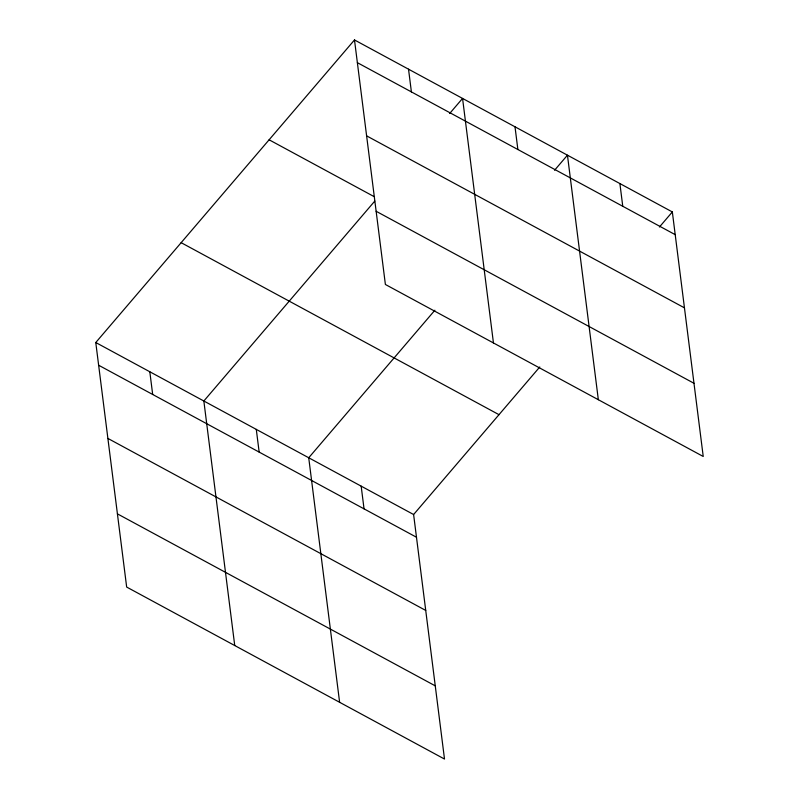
<?xml version="1.0" encoding="UTF-8"?>
<svg xmlns="http://www.w3.org/2000/svg" width="799" height="799" viewBox="0 0 799 799"><rect width="100%" height="100%" fill="white"/><g stroke="black" fill="none" stroke-linecap="round" stroke-linejoin="round"><path stroke-width="1.2" d="M539.774 366.981L413.612 514.526L444.504 759.05L126.661 587.055L95.77 342.521L354.496 39.95L672.339 211.945L703.23 456.479L385.388 284.474L354.496 39.95M374.781 201.088L203.845 401.008L234.736 645.532M449.667 113.498L462.561 98.427L493.452 342.961M434.886 310.222L308.724 457.767L339.615 702.291M554.556 170.257L567.45 155.186L598.341 399.72M659.445 227.016L672.339 211.945M357.363 62.662L675.205 234.656M366.611 135.86L684.453 307.855M269.113 139.795L373.942 196.524M376.139 211.276L693.981 383.28M181.153 242.676L498.995 414.671M95.77 342.521L413.612 514.526M98.647 365.233L416.489 537.238M107.895 438.431L425.737 610.436M117.423 513.857L435.255 685.852M619.894 183.57L622.761 206.282M515.005 126.811L517.872 149.523M408.529 69.193L411.395 91.905M361.168 486.142L364.044 508.853M256.289 429.383L259.156 452.094M149.812 371.765L152.679 394.476"/></g></svg>
